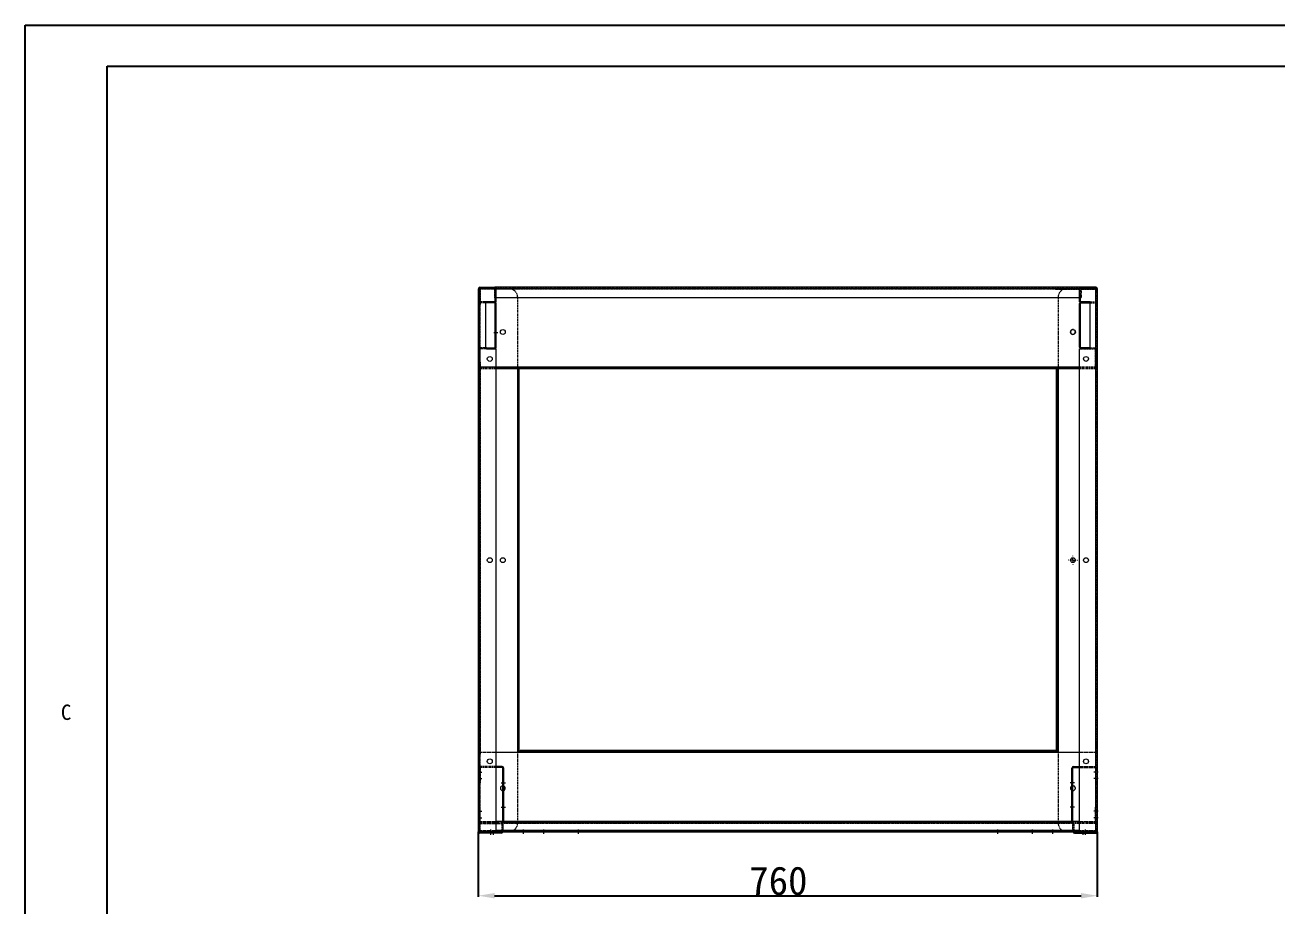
# Model space of a CAD drawing. Header units: millimetres. Extents: x 12436 to 30221, y 8547 to 23793.
# Drawn here: x 12488 to 14025, y 18452 to 19533 of the extents above; entities that cross this region are included whole.
import ezdxf
from ezdxf.enums import TextEntityAlignment as Align

# ---------------------------------------------------------------- set-up
doc = ezdxf.new("R2010")
doc.units = ezdxf.units.MM
doc.header["$PDSIZE"] = -1
for name, pattern in [('CENTERX2', [20.32, 12.7, -2.54, 2.54, -2.54]), ('DOT', [0.25, 0, -0.25]), ('HIDDEN', [1.905, 1.27, -0.635])]:
    doc.linetypes.add(name, pattern=pattern)
doc.layers.add('print', color=30, linetype='Continuous')
doc.styles.add('Dartop', font='SIMFANG.TTF')
doc.dimstyles.new('ISO-25', dxfattribs={"dimtxt": 35, "dimasz": 20, "dimexe": 1.25, "dimexo": 0.625, "dimtad": 1, "dimdsep": 46, "dimtxsty": 'Standard', "dimcen": 2.5, "dimadec": 0, "dimazin": 0, "dimtfac": 1, "dimtmove": 0, "dimatfit": 3, "dimfxl": 1, "dimarcsym": 0})

# ---------------------------------------------------------------- blocks, each defined once
blk = doc.blocks.new('SW_CENTERMARKSYMBOL_0')
at = {"color": 0, "linetype": 'Continuous', "lineweight": 0}
for p, q in [((-5, 0), (-5.5, 0)), ((0, 0), (-2.5, 0)), ((0, 5), (0, 5.5)), ((0, 0), (0, 2.5)), ((0, 0), (0, -2.5)), ((0, 0), (2.5, 0)), ((5, 0), (5.5, 0)), ((0, -5), (0, -5.5))]:
    blk.add_line(p, q, dxfattribs=at)
blk = doc.blocks.new('*D394')
at = {"color": 0, "lineweight": -2}
for p, q in [((13044.4, 18542.9), (13044.4, 18463.4)), ((13804.4, 18542.9), (13804.4, 18463.4)), ((13064.4, 18464.7), (13784.4, 18464.7))]:
    blk.add_line(p, q, dxfattribs=at)
at = {"color": 0}
for points in [[(13064.4, 18468), (13064.4, 18461.3), (13044.4, 18464.7)], [(13784.4, 18468), (13784.4, 18461.3), (13804.4, 18464.7)]]:
    blk.add_solid(points, dxfattribs=at)
at = {"layer": 'Defpoints', "color": 0}
for p in [(13044.4, 18543.5), (13804.4, 18543.5), (13804.4, 18464.7)]:
    blk.add_point(p, dxfattribs=at)
at = {"color": 0, "insert": (13412.8, 18482.8), "char_height": 35, "attachment_point": 5}
blk.add_mtext('760', dxfattribs=at)

msp = doc.modelspace()

# ---------------------------------------------------------------- linework, layer by layer
at = {"color": 0, "linetype": 'DOT'}
msp.add_line((12487.871, 17367.915), (12487.871, 19483.038), dxfattribs=at)
at = {"color": 0}
msp.add_line((12588.591, 17367.915), (12588.591, 19483.038), dxfattribs=at)
msp.add_line((12588.591, 19483.038), (15586.476, 19483.038))
at = {"color": 7, "linetype": 'Continuous', "lineweight": 15}
for p, q in [((13044.442, 18543.491), (13044.442, 19209.618)), ((13046.379, 19210.355), (13046.379, 19211.555)), ((13046.379, 19211.555), (13064.505, 19211.555)), ((13046.379, 19210.355), (13064.505, 19210.355)), ((13066.442, 19209.62), (13046.379, 19209.618)), ((13046.379, 18543.491), (13046.379, 19209.618)), ((13047.342, 19210.355), (13047.342, 19209.618)), ((13064.502, 19209.618), (13064.502, 19210.355)), ((13784.303, 19211.555), (13064.505, 19211.555)), ((13064.505, 19211.555), (13064.505, 19210.355)), ((13066.442, 19193.557), (13066.442, 19209.62)), ((13782.442, 19209.618), (13066.442, 19209.618)), ((13782.442, 19198.555), (13066.442, 19198.555)), ((13782.442, 19193.558), (13782.442, 19209.621)), ((13782.442, 19209.621), (13802.505, 19209.62)), ((13784.379, 19211.556), (13784.379, 19210.356)), ((13802.505, 19211.556), (13784.379, 19211.556)), ((13802.505, 19210.356), (13784.379, 19210.356)), ((13784.382, 19210.356), (13784.382, 19209.618)), ((13784.382, 19210.355), (13801.542, 19210.355)), ((13801.542, 19209.62), (13801.542, 19210.355)), ((13802.505, 19210.356), (13802.505, 19211.556)), ((13802.505, 18543.493), (13802.505, 19209.62)), ((13804.442, 18543.493), (13804.442, 19209.62)), ((13053.442, 19136.157), (13053.442, 19193.557)), ((13053.442, 19193.557), (13066.442, 19193.557)), ((13054.642, 19193.555), (13053.442, 19193.555)), ((13054.642, 19192.355), (13053.442, 19192.355)), ((13054.642, 19193.555), (13054.642, 19192.355)), ((13064.505, 19193.555), (13054.642, 19193.555)), ((13064.505, 19192.355), (13054.642, 19192.355)), ((13064.505, 19192.355), (13064.505, 19193.555)), ((13065.242, 19193.555), (13065.242, 19193.557)), ((13066.442, 19193.555), (13065.242, 19193.555)), ((13065.242, 19191.618), (13066.442, 19191.618)), ((13065.242, 19138.091), (13065.242, 19191.618)), ((13066.442, 19193.555), (13066.442, 19193.557)), ((13066.442, 19138.091), (13066.442, 19191.618)), ((13795.442, 19193.558), (13782.442, 19193.558)), ((13782.442, 19193.556), (13782.442, 19193.558)), ((13782.442, 19193.556), (13783.642, 19193.556)), ((13782.442, 19138.091), (13782.442, 19191.618)), ((13783.642, 19191.618), (13782.442, 19191.618)), ((13783.642, 19193.556), (13783.642, 19193.558)), ((13783.642, 19138.091), (13783.642, 19191.618)), ((13784.379, 19192.355), (13784.379, 19193.555)), ((13784.379, 19193.555), (13794.242, 19193.555)), ((13784.379, 19192.355), (13794.242, 19192.355)), ((13794.242, 19193.555), (13794.242, 19192.355)), ((13794.242, 19193.555), (13795.442, 19193.555)), ((13794.242, 19192.355), (13795.442, 19192.355)), ((13795.442, 19136.158), (13795.442, 19193.558)), ((13054.642, 19137.355), (13053.442, 19137.355)), ((13054.642, 19137.355), (13054.642, 19136.155)), ((13054.642, 19137.355), (13064.505, 19137.355)), ((13064.505, 19136.155), (13064.505, 19137.355)), ((13065.242, 19138.091), (13066.442, 19138.091)), ((13783.642, 19138.091), (13782.442, 19138.091)), ((13784.379, 19136.155), (13784.379, 19137.355)), ((13794.242, 19137.355), (13784.379, 19137.355)), ((13794.242, 19137.355), (13794.242, 19136.155)), ((13794.242, 19137.355), (13795.442, 19137.355)), ((13054.642, 19136.157), (13053.442, 19136.157)), ((13054.642, 19136.155), (13064.505, 19136.155)), ((13066.442, 19136.157), (13064.591, 19136.157)), ((13066.442, 18543.491), (13066.442, 19136.157)), ((13782.442, 18543.493), (13782.442, 19136.158)), ((13782.442, 19136.158), (13784.264, 19136.158)), ((13794.242, 19136.155), (13784.379, 19136.155)), ((13794.242, 19136.158), (13795.442, 19136.158)), ((13782.442, 19113.292), (13066.442, 19113.292)), ((13782.442, 19112.555), (13066.442, 19112.555)), ((13782.442, 19111.355), (13066.442, 19111.355)), ((13092.502, 19111.355), (13092.502, 18641.554)), ((13093.239, 18641.554), (13093.239, 19111.355)), ((13094.439, 18641.554), (13094.439, 19111.355)), ((13754.445, 18641.556), (13754.445, 19111.355)), ((13755.645, 18641.556), (13755.645, 19111.355)), ((13756.382, 19111.355), (13756.382, 18641.556)), ((13066.442, 18640.815), (13095.642, 18640.815)), ((13092.502, 18641.554), (13093.239, 18641.554)), ((13092.502, 18641.554), (13092.502, 18640.815)), ((13094.439, 18641.554), (13093.239, 18641.554)), ((13095.642, 18642.751), (13095.642, 18641.551)), ((13753.242, 18642.751), (13095.642, 18642.751)), ((13753.242, 18641.551), (13095.642, 18641.551)), ((13095.642, 18641.551), (13095.642, 18640.815)), ((13095.642, 18640.815), (13753.242, 18640.815)), ((13753.242, 18642.751), (13753.242, 18641.551)), ((13753.242, 18640.815), (13753.242, 18641.551)), ((13753.242, 18640.815), (13782.442, 18640.815)), ((13754.445, 18641.556), (13755.645, 18641.556)), ((13756.382, 18641.556), (13755.645, 18641.556)), ((13756.382, 18641.556), (13756.382, 18640.815)), ((13073.705, 18623.355), (13066.442, 18623.355)), ((13073.705, 18622.155), (13066.442, 18622.155)), ((13073.705, 18622.155), (13073.705, 18623.355)), ((13075.642, 18621.418), (13074.442, 18621.418)), ((13074.442, 18555.755), (13074.442, 18621.418)), ((13075.642, 18555.755), (13075.642, 18621.418)), ((13773.242, 18621.418), (13774.442, 18621.418)), ((13773.242, 18555.755), (13773.242, 18621.418)), ((13774.442, 18555.755), (13774.442, 18621.418)), ((13775.179, 18622.155), (13775.179, 18623.355)), ((13775.179, 18623.355), (13782.442, 18623.355)), ((13775.179, 18622.155), (13782.442, 18622.155)), ((13782.442, 18555.755), (13066.442, 18555.755)), ((13046.379, 18543.491), (13044.442, 18543.491)), ((13046.379, 18543.491), (13066.442, 18543.491)), ((13046.379, 18542.755), (13046.379, 18541.555)), ((13072.505, 18542.755), (13046.379, 18542.755)), ((13072.505, 18541.555), (13046.379, 18541.555)), ((13782.442, 18544.691), (13066.442, 18544.691)), ((13066.442, 18542.755), (13066.442, 18543.491)), ((13776.379, 18542.755), (13072.505, 18542.755)), ((13072.505, 18541.555), (13072.505, 18542.755)), ((13776.379, 18541.556), (13776.379, 18542.755)), ((13776.379, 18541.556), (13802.505, 18541.556)), ((13802.505, 18543.493), (13782.442, 18543.493)), ((13782.442, 18543.493), (13782.442, 18542.755)), ((13782.442, 18542.756), (13802.505, 18542.756)), ((13802.505, 18543.493), (13804.442, 18543.493)), ((13802.505, 18542.756), (13802.505, 18541.556))]:
    msp.add_line(p, q, dxfattribs=at)
at = {"color": 7, "linetype": 'HIDDEN', "lineweight": 0}
for p, q in [((13045.642, 19209.618), (13044.442, 19209.618)), ((13064.502, 19209.618), (13045.642, 19209.618)), ((13045.642, 18543.491), (13045.642, 19209.618)), ((13046.842, 19208.655), (13045.642, 19208.655)), ((13045.642, 19208.655), (13046.842, 19208.655)), ((13046.379, 19210.355), (13046.379, 19211.555)), ((13046.379, 19209.618), (13046.379, 18543.491)), ((13046.379, 19209.618), (13046.379, 18543.491)), ((13046.379, 18543.491), (13046.379, 19209.618)), ((13046.842, 19208.655), (13046.842, 19190.355)), ((13047.342, 19209.155), (13047.342, 19210.355)), ((13047.342, 19209.618), (13047.342, 19209.155)), ((13095.642, 19209.155), (13047.342, 19209.155)), ((13064.502, 19210.355), (13064.502, 19211.555)), ((13064.502, 19198.555), (13064.502, 19209.618)), ((13784.382, 19209.618), (13064.502, 19209.618)), ((13064.502, 19209.618), (13784.382, 19209.618)), ((13064.502, 19209.618), (13784.382, 19209.618)), ((13064.502, 19209.618), (13082.502, 19209.618)), ((13066.442, 19209.618), (13064.502, 19209.618)), ((13066.442, 19198.555), (13064.502, 19198.555)), ((13064.505, 19210.355), (13064.505, 19211.555)), ((13784.382, 19210.355), (13064.505, 19210.355)), ((13065.242, 19209.618), (13066.442, 19209.618)), ((13065.242, 19193.557), (13065.242, 19209.618)), ((13065.242, 19209.618), (13066.442, 19209.618)), ((13066.442, 19193.557), (13066.442, 19209.618)), ((13092.502, 19199.618), (13092.502, 19111.555)), ((13095.642, 19210.355), (13095.642, 19209.155)), ((13753.242, 19210.355), (13753.242, 19209.155)), ((13753.242, 19209.155), (13801.542, 19209.155)), ((13756.382, 19199.62), (13756.382, 19111.557)), ((13802.505, 19209.62), (13766.382, 19209.62)), ((13783.642, 19209.62), (13782.442, 19209.62)), ((13782.442, 19193.558), (13782.442, 19209.62)), ((13783.642, 19209.62), (13782.442, 19209.62)), ((13784.382, 19209.618), (13782.442, 19209.618)), ((13784.382, 19198.555), (13782.442, 19198.555)), ((13783.642, 19193.558), (13783.642, 19209.62)), ((13784.382, 19211.555), (13784.303, 19211.555)), ((13784.379, 19210.356), (13784.379, 19211.556)), ((13784.382, 19211.555), (13784.382, 19210.356)), ((13784.382, 19209.618), (13784.382, 19198.555)), ((13803.242, 19209.618), (13784.382, 19209.618)), ((13801.542, 19210.355), (13801.542, 19209.155)), ((13801.542, 19209.155), (13801.542, 19209.62)), ((13803.242, 19208.655), (13802.042, 19208.655)), ((13802.042, 19208.655), (13802.042, 19190.355)), ((13802.042, 19208.655), (13803.242, 19208.655)), ((13802.505, 19210.356), (13802.505, 19211.556)), ((13802.505, 19209.62), (13802.505, 18543.493)), ((13802.505, 18543.493), (13802.505, 19209.62)), ((13802.505, 19209.62), (13802.505, 18543.493)), ((13803.242, 19209.62), (13804.442, 19209.62)), ((13803.242, 18543.493), (13803.242, 19209.62)), ((13045.642, 19193.555), (13045.642, 19192.355)), ((13053.442, 19193.555), (13045.642, 19193.555)), ((13053.442, 19192.355), (13045.642, 19192.355)), ((13046.842, 19190.355), (13045.642, 19190.355)), ((13064.505, 19192.355), (13064.505, 19193.555)), ((13065.242, 19191.618), (13066.442, 19191.618)), ((13783.642, 19191.618), (13782.442, 19191.618)), ((13784.379, 19192.355), (13784.379, 19193.555)), ((13795.442, 19193.555), (13803.242, 19193.555)), ((13795.442, 19192.355), (13803.242, 19192.355)), ((13802.042, 19190.355), (13803.242, 19190.355)), ((13803.242, 19193.555), (13803.242, 19192.355)), ((13047.582, 19136.155), (13047.582, 19137.355)), ((13053.442, 19137.355), (13047.582, 19137.355)), ((13064.505, 19137.355), (13064.505, 19136.155)), ((13066.442, 19138.091), (13065.242, 19138.091)), ((13782.442, 19138.091), (13783.642, 19138.091)), ((13784.379, 19137.355), (13784.379, 19136.155)), ((13795.442, 19137.355), (13801.302, 19137.355)), ((13801.302, 19136.155), (13801.302, 19137.355)), ((13046.845, 19135.418), (13045.645, 19135.418)), ((13045.645, 19114.155), (13045.645, 19135.418)), ((13046.845, 19135.418), (13045.645, 19135.418)), ((13046.845, 19114.155), (13046.845, 19135.418)), ((13054.642, 19136.155), (13047.582, 19136.155)), ((13064.591, 19136.157), (13054.642, 19136.157)), ((13784.264, 19136.158), (13794.242, 19136.158)), ((13794.242, 19136.155), (13801.302, 19136.155)), ((13802.039, 19135.418), (13803.239, 19135.418)), ((13802.039, 19114.155), (13802.039, 19135.418)), ((13802.039, 19135.418), (13803.239, 19135.418)), ((13803.239, 19114.155), (13803.239, 19135.418)), ((13045.642, 19119.555), (13046.842, 19119.555)), ((13803.242, 19113.292), (13045.642, 19113.292)), ((13066.442, 19113.292), (13045.642, 19113.292)), ((13066.442, 19112.555), (13045.642, 19112.555)), ((13066.442, 19111.355), (13045.642, 19111.355)), ((13045.645, 19120.155), (13046.845, 19120.155)), ((13045.645, 19114.155), (13046.845, 19114.155)), ((13046.842, 19119.555), (13046.842, 18637.555)), ((13092.502, 19111.555), (13092.502, 18641.554)), ((13093.239, 19111.555), (13092.502, 19111.555)), ((13092.502, 19111.555), (13092.502, 19111.355)), ((13094.439, 19111.555), (13093.239, 19111.555)), ((13093.239, 19111.355), (13093.239, 19111.555)), ((13094.439, 19111.355), (13094.439, 19111.555)), ((13754.445, 19111.355), (13754.445, 19111.557)), ((13754.445, 19111.557), (13755.645, 19111.557)), ((13755.645, 19111.355), (13755.645, 19111.557)), ((13755.645, 19111.557), (13756.382, 19111.557)), ((13756.382, 19111.557), (13756.382, 18641.556)), ((13756.382, 19111.557), (13756.382, 19111.355)), ((13803.242, 19113.292), (13782.442, 19113.292)), ((13803.242, 19112.555), (13782.442, 19112.555)), ((13803.242, 19111.355), (13782.442, 19111.355)), ((13803.239, 19120.155), (13802.039, 19120.155)), ((13803.239, 19114.155), (13802.039, 19114.155)), ((13802.042, 19119.555), (13802.042, 18637.555)), ((13803.242, 19119.555), (13802.042, 19119.555)), ((13045.642, 19103.555), (13044.442, 19103.555)), ((13803.242, 19103.556), (13804.442, 19103.556)), ((13045.642, 18649.555), (13044.442, 18649.555)), ((13803.242, 18649.556), (13804.442, 18649.556)), ((13045.642, 18640.815), (13066.442, 18640.815)), ((13046.842, 18637.555), (13045.642, 18637.555)), ((13092.502, 18640.815), (13092.502, 18553.491)), ((13095.642, 18640.815), (13753.242, 18640.815)), ((13756.382, 18640.815), (13756.382, 18553.493)), ((13782.442, 18640.815), (13803.242, 18640.815)), ((13802.042, 18637.555), (13803.242, 18637.555)), ((13046.842, 18621.418), (13045.642, 18621.418)), ((13045.642, 18621.355), (13046.842, 18621.355)), ((13045.642, 18616.355), (13046.842, 18616.355)), ((13045.642, 18616.355), (13046.842, 18616.355)), ((13046.842, 18621.418), (13046.842, 18621.355)), ((13046.842, 18621.355), (13046.842, 18616.355)), ((13046.842, 18616.355), (13046.842, 18608.355)), ((13047.579, 18622.155), (13047.579, 18623.355)), ((13066.442, 18623.355), (13047.579, 18623.355)), ((13066.442, 18622.155), (13047.579, 18622.155)), ((13073.705, 18623.355), (13073.705, 18622.155)), ((13074.442, 18621.418), (13075.642, 18621.418)), ((13774.442, 18621.418), (13773.242, 18621.418)), ((13775.179, 18623.355), (13775.179, 18622.155)), ((13782.442, 18623.355), (13801.305, 18623.355)), ((13782.442, 18622.155), (13801.305, 18622.155)), ((13801.305, 18622.155), (13801.305, 18623.355)), ((13802.042, 18621.418), (13803.242, 18621.418)), ((13802.042, 18621.418), (13802.042, 18621.355)), ((13803.242, 18621.355), (13802.042, 18621.355)), ((13802.042, 18621.355), (13802.042, 18616.355)), ((13803.242, 18616.355), (13802.042, 18616.355)), ((13802.042, 18616.355), (13802.042, 18608.355)), ((13803.242, 18616.355), (13802.042, 18616.355)), ((13045.642, 18608.355), (13046.842, 18608.355)), ((13045.642, 18608.355), (13046.842, 18608.355)), ((13045.642, 18603.355), (13046.842, 18603.355)), ((13046.842, 18608.355), (13046.842, 18603.355)), ((13803.242, 18608.355), (13802.042, 18608.355)), ((13802.042, 18608.355), (13802.042, 18603.355)), ((13803.242, 18608.355), (13802.042, 18608.355)), ((13803.242, 18603.355), (13802.042, 18603.355)), ((13045.642, 18573.355), (13046.842, 18573.355)), ((13045.642, 18568.355), (13046.842, 18568.355)), ((13045.642, 18568.355), (13046.842, 18568.355)), ((13046.842, 18568.355), (13046.842, 18573.355)), ((13046.842, 18560.355), (13046.842, 18568.355)), ((13803.242, 18573.355), (13802.042, 18573.355)), ((13802.042, 18568.355), (13802.042, 18573.355)), ((13803.242, 18568.355), (13802.042, 18568.355)), ((13802.042, 18560.355), (13802.042, 18568.355)), ((13803.242, 18568.355), (13802.042, 18568.355)), ((13045.642, 18560.355), (13046.842, 18560.355)), ((13045.642, 18560.355), (13046.842, 18560.355)), ((13045.642, 18555.755), (13066.442, 18555.755)), ((13045.642, 18555.355), (13046.842, 18555.355)), ((13046.842, 18555.291), (13045.642, 18555.291)), ((13045.642, 18554.555), (13803.242, 18554.555)), ((13045.642, 18553.818), (13803.242, 18553.818)), ((13045.642, 18553.818), (13803.242, 18553.818)), ((13046.842, 18555.355), (13046.842, 18560.355)), ((13046.842, 18555.291), (13046.842, 18555.355)), ((13047.579, 18554.555), (13047.579, 18553.355)), ((13047.579, 18553.355), (13073.705, 18553.355)), ((13073.242, 18554.555), (13073.242, 18543.491)), ((13074.442, 18553.355), (13073.242, 18553.355)), ((13073.705, 18553.355), (13073.705, 18554.555)), ((13073.705, 18554.555), (13073.705, 18553.355)), ((13074.442, 18555.291), (13074.442, 18555.755)), ((13074.442, 18555.751), (13774.442, 18555.751)), ((13074.442, 18555.291), (13075.642, 18555.291)), ((13075.642, 18555.291), (13074.442, 18555.291)), ((13074.442, 18553.815), (13074.442, 18555.291)), ((13074.442, 18554.555), (13074.442, 18543.491)), ((13074.442, 18554.551), (13774.442, 18554.551)), ((13774.442, 18553.815), (13074.442, 18553.815)), ((13074.442, 18553.815), (13074.442, 18544.691)), ((13774.442, 18553.815), (13074.442, 18553.815)), ((13075.642, 18555.291), (13075.642, 18555.755)), ((13773.242, 18555.291), (13773.242, 18555.755)), ((13774.442, 18555.291), (13773.242, 18555.291)), ((13773.242, 18555.291), (13774.442, 18555.291)), ((13774.442, 18555.291), (13774.442, 18555.755)), ((13774.442, 18555.291), (13774.442, 18553.815)), ((13774.442, 18554.556), (13774.442, 18543.493)), ((13774.442, 18554.556), (13775.642, 18554.556)), ((13774.442, 18544.691), (13774.442, 18553.815)), ((13774.442, 18553.356), (13775.642, 18553.356)), ((13775.179, 18553.355), (13775.179, 18554.555)), ((13775.179, 18554.555), (13775.179, 18553.355)), ((13801.305, 18553.355), (13775.179, 18553.355)), ((13775.642, 18554.556), (13775.642, 18543.493)), ((13782.442, 18555.755), (13803.242, 18555.755)), ((13801.305, 18554.555), (13801.305, 18553.355)), ((13803.242, 18560.355), (13802.042, 18560.355)), ((13802.042, 18555.355), (13802.042, 18560.355)), ((13803.242, 18560.355), (13802.042, 18560.355)), ((13803.242, 18555.355), (13802.042, 18555.355)), ((13802.042, 18555.291), (13802.042, 18555.355)), ((13802.042, 18555.291), (13803.242, 18555.291)), ((13045.642, 18544.691), (13803.242, 18544.691)), ((13045.642, 18544.691), (13803.242, 18544.691)), ((13045.642, 18544.691), (13803.242, 18544.691)), ((13045.642, 18544.691), (13803.242, 18544.691)), ((13045.642, 18543.955), (13066.442, 18543.955)), ((13045.642, 18542.755), (13045.642, 18543.491)), ((13045.642, 18542.755), (13046.379, 18542.755)), ((13046.379, 18542.755), (13046.379, 18541.555)), ((13066.442, 18544.691), (13782.442, 18544.691)), ((13782.442, 18543.955), (13066.442, 18543.955)), ((13082.502, 18543.491), (13066.442, 18543.491)), ((13073.242, 18543.491), (13074.442, 18543.491)), ((13073.242, 18543.491), (13074.442, 18543.491)), ((13774.442, 18544.691), (13074.442, 18544.691)), ((13074.442, 18542.755), (13074.442, 18544.691)), ((13074.442, 18544.691), (13774.442, 18544.691)), ((13766.382, 18543.493), (13782.442, 18543.493)), ((13774.442, 18544.691), (13774.442, 18542.755)), ((13775.642, 18543.493), (13774.442, 18543.493)), ((13775.642, 18543.493), (13774.442, 18543.493)), ((13776.379, 18542.755), (13776.379, 18542.756)), ((13776.379, 18542.756), (13782.442, 18542.756)), ((13782.442, 18542.755), (13776.379, 18542.755)), ((13782.442, 18543.955), (13803.242, 18543.955)), ((13782.442, 18542.755), (13803.242, 18542.755)), ((13802.505, 18542.756), (13802.505, 18541.556)), ((13803.242, 18542.755), (13803.242, 18543.493))]:
    msp.add_line(p, q, dxfattribs=at)
at = {"color": 7, "linetype": 'CENTERX2', "lineweight": 0}
for p, q in [((13063.242, 19156.158), (13068.442, 19156.158)), ((13043.642, 18616.355), (13048.842, 18616.355)), ((13805.242, 18616.355), (13800.042, 18616.355)), ((13043.642, 18608.355), (13048.842, 18608.355)), ((13072.442, 18603.355), (13077.642, 18603.355)), ((13776.442, 18603.355), (13771.242, 18603.355)), ((13805.242, 18608.355), (13800.042, 18608.355)), ((13043.642, 18568.355), (13048.842, 18568.355)), ((13072.442, 18573.355), (13077.642, 18573.355)), ((13776.442, 18573.355), (13771.242, 18573.355)), ((13805.242, 18568.355), (13800.042, 18568.355)), ((13043.642, 18560.355), (13048.842, 18560.355)), ((13805.242, 18560.355), (13800.042, 18560.355)), ((13059.442, 18545.955), (13059.442, 18542.755)), ((13059.442, 18542.755), (13059.442, 18539.555)), ((13062.442, 18544.755), (13062.442, 18539.555)), ((13099.442, 18545.955), (13099.442, 18540.755)), ((13124.442, 18545.955), (13124.442, 18540.755)), ((13166.942, 18545.955), (13166.942, 18540.755)), ((13681.942, 18545.955), (13681.942, 18540.755)), ((13724.442, 18545.955), (13724.442, 18540.755)), ((13749.442, 18545.955), (13749.442, 18540.755)), ((13786.442, 18544.756), (13786.442, 18539.556)), ((13789.442, 18545.955), (13789.442, 18539.556)), ((13789.442, 18545.955), (13789.442, 18539.556))]:
    msp.add_line(p, q, dxfattribs=at)
at = {"color": 7, "linetype": 'HIDDEN', "lineweight": 0, "flags": 128}
for points in [[(13074.442, 18599.556), (13074.963, 18599.511), (13075.642, 18599.306)], [(13773.242, 18599.306), (13773.921, 18599.511), (13774.442, 18599.556)], [(13075.642, 18593.807), (13074.963, 18593.602), (13074.442, 18593.556)], [(13774.442, 18593.558), (13773.921, 18593.603), (13773.242, 18593.808)], [(13774.442, 18593.556), (13773.921, 18593.602), (13773.242, 18593.807)], [(13074.296, 18542.755), (13074.404, 18543.113), (13074.442, 18543.491)], [(13774.589, 18542.755), (13774.48, 18543.115), (13774.442, 18543.493)]]:
    msp.add_lwpolyline(points, dxfattribs=at)
at = {"color": 7, "linetype": 'Continuous', "lineweight": 15}
for centre in [(13074.442, 19156.556), (13774.442, 19156.556), (13058.442, 19123.555), (13790.442, 19123.556), (13058.442, 18876.555), (13074.442, 18876.556), (13774.442, 18876.558), (13790.442, 18876.556), (13058.442, 18629.555), (13790.442, 18629.556)]:
    msp.add_circle(centre, 3, dxfattribs=at)
for centre, radius, start, end in [((13046.379, 19209.618), 1.937, 90, 180), ((13046.379, 19209.618), 0.737, 90, 180), ((13047.342, 19208.655), 1.7, 90, 144.747369), ((13064.505, 19209.618), 1.937, 0, 90), ((13064.505, 19209.618), 0.737, 0, 90), ((13784.379, 19209.62), 1.937, 90, 180), ((13784.379, 19209.62), 0.737, 90, 180), ((13801.542, 19208.655), 1.7, 34.582217, 90), ((13802.505, 19209.62), 1.937, 0, 90), ((13802.505, 19209.62), 0.737, 0, 90), ((13064.505, 19191.618), 1.937, 0, 90), ((13064.505, 19191.618), 0.737, 0, 90), ((13784.379, 19191.618), 1.937, 90, 180), ((13784.379, 19191.618), 0.737, 90, 180), ((13774.442, 19156.558), 3, 180.016425, 0), ((13064.505, 19138.091), 1.937, 270, 0), ((13064.505, 19138.091), 0.737, 270, 0), ((13784.379, 19138.091), 1.937, 180, 270), ((13784.379, 19138.091), 0.737, 180, 270), ((13073.705, 18621.418), 1.937, 0, 90), ((13073.705, 18621.418), 0.737, 0, 90), ((13775.179, 18621.418), 1.937, 90, 180), ((13775.179, 18621.418), 0.737, 90, 180), ((13074.442, 18596.556), 3, 90, 180), ((13074.442, 18596.556), 3, 293.578178, 66.421822), ((13774.442, 18596.556), 3, 113.578178, 180), ((13774.442, 18596.556), 3, 270, 90), ((13074.442, 18596.556), 3, 180, 270), ((13774.442, 18596.558), 3, 180.009468, 246.421822), ((13774.442, 18596.556), 3, 180, 246.421822), ((13774.442, 18596.558), 3, 270, 0), ((13046.379, 18543.491), 1.937, 180, 270), ((13046.379, 18543.491), 0.737, 180, 270), ((13072.505, 18543.491), 1.937, 270, 337.644182), ((13776.379, 18543.493), 1.937, 202.403812, 270), ((13802.505, 18543.493), 0.737, 270, 0), ((13802.505, 18543.493), 1.937, 270, 0)]:
    msp.add_arc(centre, radius, start, end, dxfattribs=at)
at = {"color": 7, "linetype": 'HIDDEN', "lineweight": 0}
for centre, radius, start, end in [((13047.342, 19208.655), 1.7, 144.747369, 180), ((13047.342, 19208.655), 0.5, 90, 180), ((13082.502, 19199.618), 10, 0, 90), ((13766.382, 19199.62), 10, 90, 180), ((13801.542, 19208.655), 0.5, 0, 90), ((13801.542, 19208.655), 1.7, 0, 34.582217), ((13774.442, 19156.558), 3, 0, 180.016425), ((13047.582, 19135.418), 1.937, 90, 180), ((13801.302, 19135.418), 1.937, 0, 90), ((13047.582, 19135.418), 0.737, 90, 180), ((13801.302, 19135.418), 0.737, 0, 90), ((13774.442, 18596.558), 3, 0, 180.009468), ((13073.705, 18555.291), 1.937, 270, 0), ((13073.705, 18555.291), 0.737, 270, 0), ((13082.502, 18553.491), 10, 270, 0), ((13766.382, 18553.493), 10, 180, 270), ((13775.179, 18555.291), 1.937, 180, 270), ((13775.179, 18555.291), 0.737, 180, 270), ((13072.505, 18543.491), 0.737, 270, 0), ((13776.379, 18543.493), 0.737, 180, 270)]:
    msp.add_arc(centre, radius, start, end, dxfattribs=at)
at = {"color": 7, "linetype": 'Continuous', "lineweight": 15}
for points, knots in [([(13044.442, 19209.618), (13044.471, 19209.618), (13044.529, 19209.618), (13044.977, 19209.618), (13045.617, 19209.618), (13046.125, 19209.618), (13046.379, 19209.618)], [0, 0, 0, 0, 0.25000138, 0.5, 0.74999862, 1, 1, 1, 1]), ([(13804.442, 19209.62), (13804.413, 19209.62), (13804.355, 19209.62), (13803.907, 19209.62), (13803.267, 19209.62), (13802.759, 19209.62), (13802.505, 19209.62)], [0, 0, 0, 0, 0.250004256, 0.500006103, 0.750002781, 1, 1, 1, 1])]:
    msp.add_open_spline(points, degree=3, knots=knots, dxfattribs=at)
at = {"color": 7, "linetype": 'HIDDEN', "lineweight": 0}
for points in [[(13066.442, 19189.556), (13065.242, 19189.556)], [(13065.242, 19185.556), (13066.442, 19185.556)], [(13783.642, 19189.556), (13782.442, 19189.556)], [(13782.442, 19185.556), (13783.642, 19185.556)], [(13066.442, 19177.556), (13065.242, 19177.556)], [(13065.242, 19173.556), (13066.442, 19173.556)], [(13783.642, 19177.556), (13782.442, 19177.556)], [(13782.442, 19173.556), (13783.642, 19173.556)], [(13066.442, 19158.658), (13065.242, 19158.658)], [(13065.242, 19153.658), (13066.442, 19153.658)], [(13783.642, 19158.658), (13782.442, 19158.658)], [(13782.442, 19153.658), (13783.642, 19153.658)], [(13075.642, 18605.105), (13074.442, 18605.105)], [(13074.442, 18601.605), (13075.642, 18601.605)], [(13774.442, 18605.105), (13773.242, 18605.105)], [(13773.242, 18601.605), (13774.442, 18601.605)], [(13075.642, 18575.105), (13074.442, 18575.105)], [(13074.442, 18571.605), (13075.642, 18571.605)], [(13774.442, 18575.105), (13773.242, 18575.105)], [(13773.242, 18571.605), (13774.442, 18571.605)], [(13056.442, 18543.955), (13056.442, 18542.755)], [(13056.442, 18543.955), (13056.442, 18542.755)], [(13056.442, 18542.755), (13056.442, 18541.555)], [(13056.442, 18542.755), (13056.442, 18541.555)], [(13059.442, 18542.755), (13059.442, 18541.555)], [(13062.442, 18542.755), (13062.442, 18543.955)], [(13062.442, 18542.755), (13062.442, 18543.955)], [(13062.442, 18541.555), (13062.442, 18542.755)], [(13062.442, 18541.555), (13062.442, 18542.755)], [(13065.442, 18541.555), (13065.442, 18542.755)], [(13096.942, 18543.955), (13096.942, 18542.755)], [(13101.942, 18542.755), (13101.942, 18543.955)], [(13121.942, 18543.955), (13121.942, 18542.755)], [(13126.942, 18542.755), (13126.942, 18543.955)], [(13164.442, 18543.955), (13164.442, 18542.755)], [(13169.442, 18542.755), (13169.442, 18543.955)], [(13679.442, 18543.955), (13679.442, 18542.755)], [(13684.442, 18542.755), (13684.442, 18543.955)], [(13721.942, 18543.955), (13721.942, 18542.755)], [(13726.942, 18542.755), (13726.942, 18543.955)], [(13746.942, 18543.955), (13746.942, 18542.755)], [(13751.942, 18542.755), (13751.942, 18543.955)], [(13783.442, 18542.756), (13783.442, 18541.556)], [(13786.442, 18543.955), (13786.442, 18542.755)], [(13786.442, 18543.955), (13786.442, 18542.755)], [(13786.442, 18542.756), (13786.442, 18541.556)], [(13786.442, 18542.756), (13786.442, 18541.556)], [(13789.442, 18541.556), (13789.442, 18542.756)], [(13792.442, 18542.755), (13792.442, 18543.955)], [(13792.442, 18542.755), (13792.442, 18543.955)], [(13792.442, 18541.556), (13792.442, 18542.756)], [(13792.442, 18541.556), (13792.442, 18542.756)]]:
    msp.add_open_spline(points, degree=1, dxfattribs=at)
for points, knots in [([(13047.579, 18623.355), (13047.325, 18623.325), (13046.817, 18623.267), (13046.177, 18622.819), (13045.729, 18622.179), (13045.671, 18621.672), (13045.642, 18621.418)], [0, 0, 0, 0, 0.24998692, 0.499992037, 0.749993147, 1, 1, 1, 1]), ([(13047.579, 18622.155), (13047.482, 18622.143), (13047.289, 18622.121), (13047.046, 18621.951), (13046.875, 18621.708), (13046.853, 18621.514), (13046.842, 18621.418)], [0, 0, 0, 0, 0.24997779, 0.49997875, 0.74998901, 1, 1, 1, 1]), ([(13801.305, 18623.355), (13801.559, 18623.325), (13802.067, 18623.267), (13802.707, 18622.819), (13803.155, 18622.179), (13803.213, 18621.672), (13803.242, 18621.418)], [0, 0, 0, 0, 0.24999783, 0.49999741, 0.7499979, 1, 1, 1, 1]), ([(13801.305, 18622.155), (13801.402, 18622.143), (13801.595, 18622.121), (13801.838, 18621.951), (13802.009, 18621.708), (13802.031, 18621.514), (13802.042, 18621.418)], [0, 0, 0, 0, 0.24998469, 0.49999123, 0.74999524, 1, 1, 1, 1]), ([(13045.642, 18555.291), (13045.671, 18555.037), (13045.729, 18554.53), (13046.177, 18553.89), (13046.817, 18553.442), (13047.325, 18553.384), (13047.579, 18553.355)], [0, 0, 0, 0, 0.250006184, 0.500006625, 0.750013749, 1, 1, 1, 1]), ([(13046.842, 18555.291), (13046.853, 18555.195), (13046.875, 18555.002), (13047.046, 18554.758), (13047.289, 18554.588), (13047.482, 18554.566), (13047.579, 18554.555)], [0, 0, 0, 0, 0.25001045, 0.50002016, 0.75002058, 1, 1, 1, 1]), ([(13803.242, 18555.291), (13803.213, 18555.037), (13803.155, 18554.53), (13802.707, 18553.89), (13802.067, 18553.442), (13801.559, 18553.384), (13801.305, 18553.355)], [0, 0, 0, 0, 0.25000143, 0.50000125, 0.75000284, 1, 1, 1, 1]), ([(13802.042, 18555.291), (13802.031, 18555.195), (13802.009, 18555.002), (13801.838, 18554.758), (13801.595, 18554.588), (13801.402, 18554.566), (13801.305, 18554.555)], [0, 0, 0, 0, 0.25000421, 0.50000769, 0.75001368, 1, 1, 1, 1])]:
    msp.add_open_spline(points, degree=3, knots=knots, dxfattribs=at)
at = {"layer": 'print', "color": 4}
msp.add_lwpolyline([(12487.871, 19533.398), (15687.196, 19533.398), (15687.196, 17317.555), (12487.871, 17317.555)], close=True, dxfattribs=at)

# ---------------------------------------------------------------- block references
at = {"color": 7, "linetype": 'Continuous', "lineweight": 0}
msp.add_blockref('SW_CENTERMARKSYMBOL_0', (13774.442, 18876.558), dxfattribs=at)

# ---------------------------------------------------------------- texts
at = {"color": 0, "style": 'Dartop'}
msp.add_text('C', height=18.885, dxfattribs=at).set_placement((12538.231, 18689.867), align=Align.MIDDLE_CENTER)

# ---------------------------------------------------------------- dimensions: what is measured, and where the dimension line sits
dim = msp.add_linear_dim(base=(13804.442, 18464.682), p1=(13044.442, 18543.491), p2=(13804.442, 18543.491), dimstyle='ISO-25')
dim.commit()
dim.dimension.update_dxf_attribs({"geometry": '*D394', "text_midpoint": (13412.788, 18464.682), "dimtype": 160})

doc.saveas('drawing.dxf')
